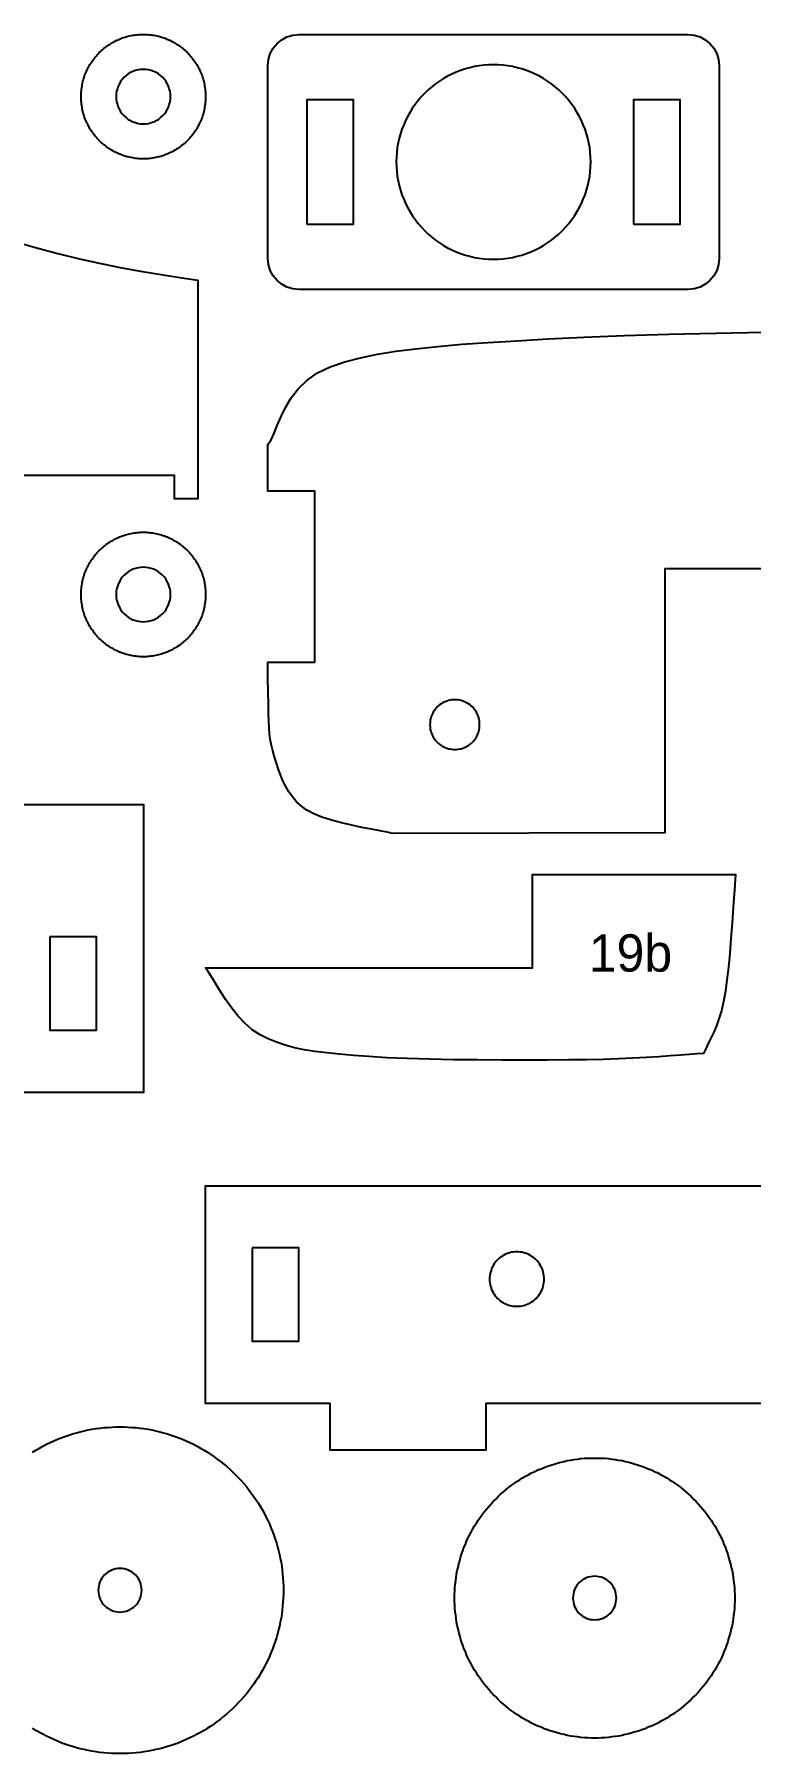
# Model space of a CAD drawing. Header units: metres. Extents: x 6 to 594, y 14 to 134.
# Drawn here: x 343 to 389, y 23.5 to 134 of the extents above; entities that cross this region are included whole.
import ezdxf
from ezdxf.enums import TextEntityAlignment as Align

# ---------------------------------------------------------------- set-up
doc = ezdxf.new("R2010")
doc.units = ezdxf.units.M
doc.layers.add('CORTAR', color=1, linetype='Continuous')
doc.layers.add('GRABAR', color=5, linetype='Continuous')

msp = doc.modelspace()

# ---------------------------------------------------------------- linework, layer by layer
at = {"layer": 'CORTAR'}
for points in [[(354, 129.9), (354, 129.8), (353.99, 129.71), (353.98, 129.61), (353.97, 129.51), (353.96, 129.41), (353.94, 129.32), (353.92, 129.22), (353.9, 129.12), (353.88, 129.03), (353.86, 128.93), (353.83, 128.84), (353.8, 128.75), (353.77, 128.65), (353.73, 128.56), (353.7, 128.47), (353.66, 128.38), (353.62, 128.29), (353.57, 128.2), (353.53, 128.11), (353.48, 128.03), (353.43, 127.94), (353.38, 127.86), (353.33, 127.78), (353.27, 127.7), (353.21, 127.62), (353.15, 127.54), (353.09, 127.46), (353.03, 127.39), (352.96, 127.31), (352.9, 127.24), (352.83, 127.17), (352.76, 127.1), (352.69, 127.04), (352.61, 126.97), (352.54, 126.91), (352.46, 126.85), (352.38, 126.79), (352.3, 126.73), (352.22, 126.67), (352.14, 126.62), (352.06, 126.57), (351.97, 126.52), (351.89, 126.47), (351.8, 126.43), (351.71, 126.38), (351.62, 126.34), (351.53, 126.3), (351.44, 126.27), (351.35, 126.23), (351.25, 126.2), (351.16, 126.17), (351.07, 126.14), (350.97, 126.12), (350.88, 126.1), (350.78, 126.08), (350.68, 126.06), (350.59, 126.04), (350.49, 126.03), (350.39, 126.02), (350.29, 126.01), (350.2, 126), (350.1, 126), (350, 126), (349.9, 126), (349.8, 126), (349.71, 126.01), (349.61, 126.02), (349.51, 126.03), (349.41, 126.04), (349.32, 126.06), (349.22, 126.08), (349.12, 126.1), (349.03, 126.12), (348.93, 126.14), (348.84, 126.17), (348.75, 126.2), (348.65, 126.23), (348.56, 126.27), (348.47, 126.3), (348.38, 126.34), (348.29, 126.38), (348.2, 126.43), (348.11, 126.47), (348.03, 126.52), (347.94, 126.57), (347.86, 126.62), (347.78, 126.67), (347.7, 126.73), (347.62, 126.79), (347.54, 126.85), (347.46, 126.91), (347.39, 126.97), (347.31, 127.04), (347.24, 127.1), (347.17, 127.17), (347.1, 127.24), (347.04, 127.31), (346.97, 127.39), (346.91, 127.46), (346.85, 127.54), (346.79, 127.62), (346.73, 127.7), (346.67, 127.78), (346.62, 127.86), (346.57, 127.94), (346.52, 128.03), (346.47, 128.11), (346.43, 128.2), (346.38, 128.29), (346.34, 128.38), (346.3, 128.47), (346.27, 128.56), (346.23, 128.65), (346.2, 128.75), (346.17, 128.84), (346.14, 128.93), (346.12, 129.03), (346.1, 129.12), (346.08, 129.22), (346.06, 129.32), (346.04, 129.41), (346.03, 129.51), (346.02, 129.61), (346.01, 129.71), (346, 129.8), (346, 129.9), (346, 130), (346, 130.1), (346, 130.2), (346.01, 130.29), (346.02, 130.39), (346.03, 130.49), (346.04, 130.59), (346.06, 130.68), (346.08, 130.78), (346.1, 130.88), (346.12, 130.97), (346.14, 131.07), (346.17, 131.16), (346.2, 131.25), (346.23, 131.35), (346.27, 131.44), (346.3, 131.53), (346.34, 131.62), (346.38, 131.71), (346.43, 131.8), (346.47, 131.89), (346.52, 131.97), (346.57, 132.06), (346.62, 132.14), (346.67, 132.22), (346.73, 132.3), (346.79, 132.38), (346.85, 132.46), (346.91, 132.54), (346.97, 132.61), (347.04, 132.69), (347.1, 132.76), (347.17, 132.83), (347.24, 132.9), (347.31, 132.96), (347.39, 133.03), (347.46, 133.09), (347.54, 133.15), (347.62, 133.21), (347.7, 133.27), (347.78, 133.33), (347.86, 133.38), (347.94, 133.43), (348.03, 133.48), (348.11, 133.53), (348.2, 133.57), (348.29, 133.62), (348.38, 133.66), (348.47, 133.7), (348.56, 133.73), (348.65, 133.77), (348.75, 133.8), (348.84, 133.83), (348.93, 133.86), (349.03, 133.88), (349.12, 133.9), (349.22, 133.92), (349.32, 133.94), (349.41, 133.96), (349.51, 133.97), (349.61, 133.98), (349.71, 133.99), (349.8, 134), (349.9, 134), (350, 134), (350.1, 134), (350.2, 134), (350.29, 133.99), (350.39, 133.98), (350.49, 133.97), (350.59, 133.96), (350.68, 133.94), (350.78, 133.92), (350.88, 133.9), (350.97, 133.88), (351.07, 133.86), (351.16, 133.83), (351.25, 133.8), (351.35, 133.77), (351.44, 133.73), (351.53, 133.7), (351.62, 133.66), (351.71, 133.62), (351.8, 133.57), (351.89, 133.53), (351.97, 133.48), (352.06, 133.43), (352.14, 133.38), (352.22, 133.33), (352.3, 133.27), (352.38, 133.21), (352.46, 133.15), (352.54, 133.09), (352.61, 133.03), (352.69, 132.96), (352.76, 132.9), (352.83, 132.83), (352.9, 132.76), (352.96, 132.69), (353.03, 132.61), (353.09, 132.54), (353.15, 132.46), (353.21, 132.38), (353.27, 132.3), (353.33, 132.22), (353.38, 132.14), (353.43, 132.06), (353.48, 131.97), (353.53, 131.89), (353.57, 131.8), (353.62, 131.71), (353.66, 131.62), (353.7, 131.53), (353.73, 131.44), (353.77, 131.35), (353.8, 131.25), (353.83, 131.16), (353.86, 131.07), (353.88, 130.97), (353.9, 130.88), (353.92, 130.78), (353.94, 130.68), (353.96, 130.59), (353.97, 130.49), (353.98, 130.39), (353.99, 130.29), (354, 130.2), (354, 130.1), (354, 130), (354, 129.9)], [(359.23, 117.75), (358.89, 117.94), (358.59, 118.19), (358.34, 118.49), (358.15, 118.83), (358.04, 119.21), (358, 119.6), (358, 132), (358.04, 132.39), (358.15, 132.77), (358.34, 133.11), (358.59, 133.41), (358.89, 133.66), (359.23, 133.85), (359.61, 133.96), (360, 134), (385, 134), (385.39, 133.96), (385.77, 133.85), (386.11, 133.66), (386.41, 133.41), (386.66, 133.11), (386.85, 132.77), (386.96, 132.39), (387, 132), (387, 119.6), (386.96, 119.21), (386.85, 118.83), (386.66, 118.49), (386.41, 118.19), (386.11, 117.94), (385.77, 117.75), (385.39, 117.64), (385, 117.6), (360, 117.6), (359.61, 117.64), (359.23, 117.75)], [(351.74, 130.17), (351.72, 130.34), (351.67, 130.51), (351.62, 130.67), (351.54, 130.82), (351.46, 130.97), (351.35, 131.11), (351.24, 131.24), (351.11, 131.35), (350.97, 131.46), (350.82, 131.54), (350.67, 131.62), (350.51, 131.67), (350.34, 131.72), (350.17, 131.74), (350, 131.75), (349.83, 131.74), (349.66, 131.72), (349.49, 131.67), (349.33, 131.62), (349.18, 131.54), (349.03, 131.46), (348.89, 131.35), (348.76, 131.24), (348.65, 131.11), (348.54, 130.97), (348.46, 130.82), (348.38, 130.67), (348.33, 130.51), (348.28, 130.34), (348.26, 130.17), (348.25, 130), (348.26, 129.83), (348.28, 129.66), (348.33, 129.49), (348.38, 129.33), (348.46, 129.18), (348.54, 129.03), (348.65, 128.89), (348.76, 128.76), (348.89, 128.65), (349.03, 128.54), (349.18, 128.46), (349.33, 128.38), (349.49, 128.33), (349.66, 128.28), (349.83, 128.26), (350, 128.25), (350.17, 128.26), (350.34, 128.28), (350.51, 128.33), (350.67, 128.38), (350.82, 128.46), (350.97, 128.54), (351.11, 128.65), (351.24, 128.76), (351.35, 128.89), (351.46, 129.03), (351.54, 129.18), (351.62, 129.33), (351.67, 129.49), (351.72, 129.66), (351.74, 129.83), (351.75, 130), (351.74, 130.17)], [(373.11, 119.58), (373.42, 119.62), (373.72, 119.67), (374.02, 119.74), (374.31, 119.82), (374.61, 119.92), (374.89, 120.03), (375.17, 120.15), (375.45, 120.29), (375.71, 120.44), (375.97, 120.6), (376.22, 120.78), (376.46, 120.97), (376.7, 121.17), (376.92, 121.38), (377.13, 121.6), (377.33, 121.84), (377.52, 122.08), (377.7, 122.33), (377.86, 122.59), (378.01, 122.85), (378.15, 123.13), (378.27, 123.41), (378.38, 123.69), (378.48, 123.99), (378.56, 124.28), (378.63, 124.58), (378.68, 124.88), (378.72, 125.19), (378.74, 125.49), (378.75, 125.8), (378.74, 126.11), (378.72, 126.41), (378.68, 126.72), (378.63, 127.02), (378.56, 127.32), (378.48, 127.61), (378.38, 127.91), (378.27, 128.19), (378.15, 128.47), (378.01, 128.75), (377.86, 129.01), (377.7, 129.27), (377.52, 129.52), (377.33, 129.76), (377.13, 130), (376.92, 130.22), (376.7, 130.43), (376.46, 130.63), (376.22, 130.82), (375.97, 131), (375.71, 131.16), (375.45, 131.31), (375.17, 131.45), (374.89, 131.57), (374.61, 131.68), (374.31, 131.78), (374.02, 131.86), (373.72, 131.93), (373.42, 131.98), (373.11, 132.02), (372.81, 132.04), (372.5, 132.05), (372.19, 132.04), (371.89, 132.02), (371.58, 131.98), (371.28, 131.93), (370.98, 131.86), (370.69, 131.78), (370.39, 131.68), (370.11, 131.57), (369.83, 131.45), (369.55, 131.31), (369.29, 131.16), (369.03, 131), (368.78, 130.82), (368.54, 130.63), (368.3, 130.43), (368.08, 130.22), (367.87, 130), (367.67, 129.76), (367.48, 129.52), (367.3, 129.27), (367.14, 129.01), (366.99, 128.75), (366.85, 128.47), (366.73, 128.19), (366.62, 127.91), (366.52, 127.61), (366.44, 127.32), (366.37, 127.02), (366.32, 126.72), (366.28, 126.41), (366.26, 126.11), (366.25, 125.8), (366.26, 125.49), (366.28, 125.19), (366.32, 124.88), (366.37, 124.58), (366.44, 124.28), (366.52, 123.99), (366.62, 123.69), (366.73, 123.41), (366.85, 123.13), (366.99, 122.85), (367.14, 122.59), (367.3, 122.33), (367.48, 122.08), (367.67, 121.84), (367.87, 121.6), (368.08, 121.38), (368.3, 121.17), (368.54, 120.97), (368.78, 120.78), (369.03, 120.6), (369.29, 120.44), (369.55, 120.29), (369.83, 120.15), (370.11, 120.03), (370.39, 119.92), (370.69, 119.82), (370.98, 119.74), (371.28, 119.67), (371.58, 119.62), (371.89, 119.58), (372.19, 119.56), (372.5, 119.55), (372.81, 119.56), (373.11, 119.58)], [(360.5, 121.8), (363.5, 121.8), (363.5, 129.8), (360.5, 129.8), (360.5, 121.8)], [(381.5, 121.8), (384.5, 121.8), (384.5, 129.8), (381.5, 129.8), (381.5, 121.8)], [(354, 97.9), (354, 97.8), (353.99, 97.71), (353.98, 97.61), (353.97, 97.51), (353.96, 97.41), (353.94, 97.32), (353.92, 97.22), (353.9, 97.12), (353.88, 97.03), (353.86, 96.93), (353.83, 96.84), (353.8, 96.75), (353.77, 96.65), (353.73, 96.56), (353.7, 96.47), (353.66, 96.38), (353.62, 96.29), (353.57, 96.2), (353.53, 96.11), (353.48, 96.03), (353.43, 95.94), (353.38, 95.86), (353.33, 95.78), (353.27, 95.7), (353.21, 95.62), (353.15, 95.54), (353.09, 95.46), (353.03, 95.39), (352.96, 95.31), (352.9, 95.24), (352.83, 95.17), (352.76, 95.1), (352.69, 95.04), (352.61, 94.97), (352.54, 94.91), (352.46, 94.85), (352.38, 94.79), (352.3, 94.73), (352.22, 94.67), (352.14, 94.62), (352.06, 94.57), (351.97, 94.52), (351.89, 94.47), (351.8, 94.43), (351.71, 94.38), (351.62, 94.34), (351.53, 94.3), (351.44, 94.27), (351.35, 94.23), (351.25, 94.2), (351.16, 94.17), (351.07, 94.14), (350.97, 94.12), (350.88, 94.1), (350.78, 94.08), (350.68, 94.06), (350.59, 94.04), (350.49, 94.03), (350.39, 94.02), (350.29, 94.01), (350.2, 94), (350.1, 94), (350, 94), (349.9, 94), (349.8, 94), (349.71, 94.01), (349.61, 94.02), (349.51, 94.03), (349.41, 94.04), (349.32, 94.06), (349.22, 94.08), (349.12, 94.1), (349.03, 94.12), (348.93, 94.14), (348.84, 94.17), (348.75, 94.2), (348.65, 94.23), (348.56, 94.27), (348.47, 94.3), (348.38, 94.34), (348.29, 94.38), (348.2, 94.43), (348.11, 94.47), (348.03, 94.52), (347.94, 94.57), (347.86, 94.62), (347.78, 94.67), (347.7, 94.73), (347.62, 94.79), (347.54, 94.85), (347.46, 94.91), (347.39, 94.97), (347.31, 95.04), (347.24, 95.1), (347.17, 95.17), (347.1, 95.24), (347.04, 95.31), (346.97, 95.39), (346.91, 95.46), (346.85, 95.54), (346.79, 95.62), (346.73, 95.7), (346.67, 95.78), (346.62, 95.86), (346.57, 95.94), (346.52, 96.03), (346.47, 96.11), (346.43, 96.2), (346.38, 96.29), (346.34, 96.38), (346.3, 96.47), (346.27, 96.56), (346.23, 96.65), (346.2, 96.75), (346.17, 96.84), (346.14, 96.93), (346.12, 97.03), (346.1, 97.12), (346.08, 97.22), (346.06, 97.32), (346.04, 97.41), (346.03, 97.51), (346.02, 97.61), (346.01, 97.71), (346, 97.8), (346, 97.9), (346, 98), (346, 98.1), (346, 98.2), (346.01, 98.29), (346.02, 98.39), (346.03, 98.49), (346.04, 98.59), (346.06, 98.68), (346.08, 98.78), (346.1, 98.88), (346.12, 98.97), (346.14, 99.07), (346.17, 99.16), (346.2, 99.25), (346.23, 99.35), (346.27, 99.44), (346.3, 99.53), (346.34, 99.62), (346.38, 99.71), (346.43, 99.8), (346.47, 99.89), (346.52, 99.97), (346.57, 100.06), (346.62, 100.14), (346.67, 100.22), (346.73, 100.3), (346.79, 100.38), (346.85, 100.46), (346.91, 100.54), (346.97, 100.61), (347.04, 100.69), (347.1, 100.76), (347.17, 100.83), (347.24, 100.9), (347.31, 100.96), (347.39, 101.03), (347.46, 101.09), (347.54, 101.15), (347.62, 101.21), (347.7, 101.27), (347.78, 101.33), (347.86, 101.38), (347.94, 101.43), (348.03, 101.48), (348.11, 101.53), (348.2, 101.57), (348.29, 101.62), (348.38, 101.66), (348.47, 101.7), (348.56, 101.73), (348.65, 101.77), (348.75, 101.8), (348.84, 101.83), (348.93, 101.86), (349.03, 101.88), (349.12, 101.9), (349.22, 101.92), (349.32, 101.94), (349.41, 101.96), (349.51, 101.97), (349.61, 101.98), (349.71, 101.99), (349.8, 102), (349.9, 102), (350, 102), (350.1, 102), (350.2, 102), (350.29, 101.99), (350.39, 101.98), (350.49, 101.97), (350.59, 101.96), (350.68, 101.94), (350.78, 101.92), (350.88, 101.9), (350.97, 101.88), (351.07, 101.86), (351.16, 101.83), (351.25, 101.8), (351.35, 101.77), (351.44, 101.73), (351.53, 101.7), (351.62, 101.66), (351.71, 101.62), (351.8, 101.57), (351.89, 101.53), (351.97, 101.48), (352.06, 101.43), (352.14, 101.38), (352.22, 101.33), (352.3, 101.27), (352.38, 101.21), (352.46, 101.15), (352.54, 101.09), (352.61, 101.03), (352.69, 100.96), (352.76, 100.9), (352.83, 100.83), (352.9, 100.76), (352.96, 100.69), (353.03, 100.61), (353.09, 100.54), (353.15, 100.46), (353.21, 100.38), (353.27, 100.3), (353.33, 100.22), (353.38, 100.14), (353.43, 100.06), (353.48, 99.97), (353.53, 99.89), (353.57, 99.8), (353.62, 99.71), (353.66, 99.62), (353.7, 99.53), (353.73, 99.44), (353.77, 99.35), (353.8, 99.25), (353.83, 99.16), (353.86, 99.07), (353.88, 98.97), (353.9, 98.88), (353.92, 98.78), (353.94, 98.68), (353.96, 98.59), (353.97, 98.49), (353.98, 98.39), (353.99, 98.29), (354, 98.2), (354, 98.1), (354, 98), (354, 97.9)], [(351.74, 98.17), (351.72, 98.34), (351.67, 98.51), (351.62, 98.67), (351.54, 98.82), (351.46, 98.97), (351.35, 99.11), (351.24, 99.24), (351.11, 99.35), (350.97, 99.46), (350.82, 99.54), (350.67, 99.62), (350.51, 99.67), (350.34, 99.72), (350.17, 99.74), (350, 99.75), (349.83, 99.74), (349.66, 99.72), (349.49, 99.67), (349.33, 99.62), (349.18, 99.54), (349.03, 99.46), (348.89, 99.35), (348.76, 99.24), (348.65, 99.11), (348.54, 98.97), (348.46, 98.82), (348.38, 98.67), (348.33, 98.51), (348.28, 98.34), (348.26, 98.17), (348.25, 98), (348.26, 97.83), (348.28, 97.66), (348.33, 97.49), (348.38, 97.33), (348.46, 97.18), (348.54, 97.03), (348.65, 96.89), (348.76, 96.76), (348.89, 96.65), (349.03, 96.54), (349.18, 96.46), (349.33, 96.38), (349.49, 96.33), (349.66, 96.28), (349.83, 96.26), (350, 96.25), (350.17, 96.26), (350.34, 96.28), (350.51, 96.33), (350.67, 96.38), (350.82, 96.46), (350.97, 96.54), (351.11, 96.65), (351.24, 96.76), (351.35, 96.89), (351.46, 97.03), (351.54, 97.18), (351.62, 97.33), (351.67, 97.49), (351.72, 97.66), (351.74, 97.83), (351.75, 98), (351.74, 98.17)], [(371.56, 90.05), (371.53, 90.15), (371.49, 90.25), (371.45, 90.34), (371.4, 90.44), (371.34, 90.52), (371.28, 90.61), (371.22, 90.69), (371.15, 90.77), (371.07, 90.84), (370.99, 90.9), (370.9, 90.97), (370.81, 91.02), (370.72, 91.07), (370.63, 91.11), (370.53, 91.15), (370.43, 91.18), (370.33, 91.2), (370.22, 91.22), (370.12, 91.23), (370.01, 91.24), (369.91, 91.23), (369.81, 91.22), (369.7, 91.2), (369.6, 91.18), (369.5, 91.15), (369.4, 91.11), (369.31, 91.07), (369.21, 91.02), (369.13, 90.97), (369.04, 90.9), (368.96, 90.84), (368.88, 90.77), (368.81, 90.69), (368.74, 90.61), (368.68, 90.52), (368.63, 90.44), (368.58, 90.34), (368.54, 90.25), (368.5, 90.15), (368.47, 90.05), (368.44, 89.95), (368.43, 89.84), (368.42, 89.74), (368.41, 89.64), (368.42, 89.53), (368.43, 89.43), (368.44, 89.32), (368.47, 89.22), (368.5, 89.12), (368.54, 89.02), (368.58, 88.93), (368.63, 88.84), (368.68, 88.75), (368.74, 88.66), (368.81, 88.58), (368.88, 88.5), (368.96, 88.43), (369.04, 88.37), (369.13, 88.3), (369.21, 88.25), (369.31, 88.2), (369.4, 88.16), (369.5, 88.12), (369.6, 88.09), (369.7, 88.07), (369.81, 88.05), (369.91, 88.04), (370.01, 88.04), (370.12, 88.04), (370.22, 88.05), (370.33, 88.07), (370.43, 88.09), (370.53, 88.12), (370.63, 88.16), (370.72, 88.2), (370.81, 88.25), (370.9, 88.3), (370.99, 88.37), (371.07, 88.43), (371.15, 88.5), (371.22, 88.58), (371.28, 88.66), (371.34, 88.75), (371.4, 88.84), (371.45, 88.93), (371.49, 89.02), (371.53, 89.12), (371.56, 89.22), (371.58, 89.32), (371.6, 89.43), (371.61, 89.53), (371.61, 89.64), (371.61, 89.74), (371.6, 89.84), (371.58, 89.95), (371.56, 90.05)], [(387.68, 74.93), (387.6, 74.05), (387.5, 73.24), (387.4, 72.5), (387.28, 71.84), (387.14, 71.25), (386.98, 70.73), (386.82, 70.28), (386.65, 69.88), (386.49, 69.52), (386.34, 69.22), (386.2, 68.95), (386.09, 68.71), (386, 68.5), (385.58, 68.47), (385.08, 68.44), (384.51, 68.39), (383.85, 68.34), (383.12, 68.29), (382.33, 68.24), (381.46, 68.19), (380.54, 68.15), (379.55, 68.12), (378.5, 68.1), (377.33, 68.09), (376, 68.08), (374.56, 68.08), (373.03, 68.08), (371.47, 68.09), (369.91, 68.1), (368.39, 68.13), (366.96, 68.17), (365.65, 68.23), (364.5, 68.3), (363.5, 68.38), (362.6, 68.46), (361.78, 68.54), (361.03, 68.63), (360.34, 68.74), (359.71, 68.87), (359.12, 69.03), (358.56, 69.22), (358.03, 69.44), (357.5, 69.7), (356.99, 70.03), (356.52, 70.44), (356.08, 70.91), (355.68, 71.42), (355.31, 71.94), (354.98, 72.45), (354.68, 72.93), (354.42, 73.37), (354.19, 73.73), (354, 74), (375, 74), (375, 80), (388.04, 80), (387.98, 79.02), (387.91, 77.92), (387.84, 76.88), (387.76, 75.88), (387.68, 74.93)], [(344, 76), (344, 70), (347, 70), (347, 76), (344, 76)], [(357, 56), (357, 50), (360, 50), (360, 56), (357, 56)], [(375.74, 54.23), (375.72, 54.34), (375.69, 54.45), (375.66, 54.56), (375.62, 54.67), (375.57, 54.77), (375.52, 54.88), (375.46, 54.97), (375.39, 55.07), (375.32, 55.15), (375.24, 55.24), (375.15, 55.32), (375.07, 55.39), (374.97, 55.46), (374.88, 55.52), (374.77, 55.57), (374.67, 55.62), (374.56, 55.66), (374.45, 55.69), (374.34, 55.72), (374.23, 55.74), (374.11, 55.75), (374, 55.75), (373.89, 55.75), (373.77, 55.74), (373.66, 55.72), (373.55, 55.69), (373.44, 55.66), (373.33, 55.62), (373.23, 55.57), (373.12, 55.52), (373.03, 55.46), (372.93, 55.39), (372.85, 55.32), (372.76, 55.24), (372.68, 55.15), (372.61, 55.07), (372.54, 54.97), (372.48, 54.88), (372.43, 54.77), (372.38, 54.67), (372.34, 54.56), (372.31, 54.45), (372.28, 54.34), (372.26, 54.23), (372.25, 54.11), (372.25, 54), (372.25, 53.89), (372.26, 53.77), (372.28, 53.66), (372.31, 53.55), (372.34, 53.44), (372.38, 53.33), (372.43, 53.23), (372.48, 53.12), (372.54, 53.03), (372.61, 52.93), (372.68, 52.85), (372.76, 52.76), (372.85, 52.68), (372.93, 52.61), (373.03, 52.54), (373.12, 52.48), (373.23, 52.43), (373.33, 52.38), (373.44, 52.34), (373.55, 52.31), (373.66, 52.28), (373.77, 52.26), (373.89, 52.25), (374, 52.25), (374.11, 52.25), (374.23, 52.26), (374.34, 52.28), (374.45, 52.31), (374.56, 52.34), (374.67, 52.38), (374.77, 52.43), (374.88, 52.48), (374.97, 52.54), (375.07, 52.61), (375.15, 52.68), (375.24, 52.76), (375.32, 52.85), (375.39, 52.93), (375.46, 53.03), (375.52, 53.12), (375.57, 53.23), (375.62, 53.33), (375.66, 53.44), (375.69, 53.55), (375.72, 53.66), (375.74, 53.77), (375.75, 53.89), (375.75, 54), (375.75, 54.11), (375.74, 54.23)], [(388, 33.28), (387.99, 33.06), (387.98, 32.84), (387.96, 32.62), (387.93, 32.4), (387.9, 32.18), (387.87, 31.96), (387.83, 31.74), (387.78, 31.53), (387.73, 31.31), (387.67, 31.1), (387.61, 30.89), (387.55, 30.68), (387.47, 30.47), (387.4, 30.26), (387.31, 30.06), (387.23, 29.85), (387.14, 29.65), (387.04, 29.45), (386.94, 29.26), (386.83, 29.06), (386.72, 28.87), (386.6, 28.69), (386.48, 28.5), (386.36, 28.32), (386.23, 28.14), (386.1, 27.96), (385.96, 27.79), (385.81, 27.62), (385.67, 27.46), (385.52, 27.29), (385.36, 27.14), (385.21, 26.98), (385.04, 26.83), (384.88, 26.69), (384.71, 26.54), (384.54, 26.4), (384.36, 26.27), (384.18, 26.14), (384, 26.02), (383.81, 25.9), (383.63, 25.78), (383.44, 25.67), (383.24, 25.56), (383.05, 25.46), (382.85, 25.36), (382.65, 25.27), (382.44, 25.19), (382.24, 25.1), (382.03, 25.03), (381.82, 24.95), (381.61, 24.89), (381.4, 24.83), (381.19, 24.77), (380.97, 24.72), (380.76, 24.67), (380.54, 24.63), (380.32, 24.6), (380.1, 24.57), (379.88, 24.54), (379.66, 24.52), (379.44, 24.51), (379.22, 24.5), (379, 24.5), (378.78, 24.5), (378.56, 24.51), (378.34, 24.52), (378.12, 24.54), (377.9, 24.57), (377.68, 24.6), (377.46, 24.63), (377.24, 24.67), (377.03, 24.72), (376.81, 24.77), (376.6, 24.83), (376.39, 24.89), (376.18, 24.95), (375.97, 25.03), (375.76, 25.1), (375.56, 25.19), (375.35, 25.27), (375.15, 25.36), (374.95, 25.46), (374.76, 25.56), (374.56, 25.67), (374.37, 25.78), (374.19, 25.9), (374, 26.02), (373.82, 26.14), (373.64, 26.27), (373.46, 26.4), (373.29, 26.54), (373.12, 26.69), (372.96, 26.83), (372.79, 26.98), (372.64, 27.14), (372.48, 27.29), (372.33, 27.46), (372.19, 27.62), (372.04, 27.79), (371.9, 27.96), (371.77, 28.14), (371.64, 28.32), (371.52, 28.5), (371.4, 28.69), (371.28, 28.87), (371.17, 29.06), (371.06, 29.26), (370.96, 29.45), (370.86, 29.65), (370.77, 29.85), (370.69, 30.06), (370.6, 30.26), (370.53, 30.47), (370.45, 30.68), (370.39, 30.89), (370.33, 31.1), (370.27, 31.31), (370.22, 31.53), (370.17, 31.74), (370.13, 31.96), (370.1, 32.18), (370.07, 32.4), (370.04, 32.62), (370.02, 32.84), (370.01, 33.06), (370, 33.28), (370, 33.5), (370, 33.72), (370.01, 33.94), (370.02, 34.16), (370.04, 34.38), (370.07, 34.6), (370.1, 34.82), (370.13, 35.04), (370.17, 35.26), (370.22, 35.47), (370.27, 35.69), (370.33, 35.9), (370.39, 36.11), (370.45, 36.32), (370.53, 36.53), (370.6, 36.74), (370.69, 36.94), (370.77, 37.15), (370.86, 37.35), (370.96, 37.55), (371.06, 37.74), (371.17, 37.94), (371.28, 38.13), (371.4, 38.31), (371.52, 38.5), (371.64, 38.68), (371.77, 38.86), (371.9, 39.04), (372.04, 39.21), (372.19, 39.38), (372.33, 39.54), (372.48, 39.71), (372.64, 39.86), (372.79, 40.02), (372.96, 40.17), (373.12, 40.31), (373.29, 40.46), (373.46, 40.6), (373.64, 40.73), (373.82, 40.86), (374, 40.98), (374.19, 41.1), (374.37, 41.22), (374.56, 41.33), (374.76, 41.44), (374.95, 41.54), (375.15, 41.64), (375.35, 41.73), (375.56, 41.81), (375.76, 41.9), (375.97, 41.97), (376.18, 42.05), (376.39, 42.11), (376.6, 42.17), (376.81, 42.23), (377.03, 42.28), (377.24, 42.33), (377.46, 42.37), (377.68, 42.4), (377.9, 42.43), (378.12, 42.46), (378.34, 42.48), (378.56, 42.49), (378.78, 42.5), (379, 42.5), (379.22, 42.5), (379.44, 42.49), (379.66, 42.48), (379.88, 42.46), (380.1, 42.43), (380.32, 42.4), (380.54, 42.37), (380.76, 42.33), (380.97, 42.28), (381.19, 42.23), (381.4, 42.17), (381.61, 42.11), (381.82, 42.05), (382.03, 41.97), (382.24, 41.9), (382.44, 41.81), (382.65, 41.73), (382.85, 41.64), (383.05, 41.54), (383.24, 41.44), (383.44, 41.33), (383.63, 41.22), (383.81, 41.1), (384, 40.98), (384.18, 40.86), (384.36, 40.73), (384.54, 40.6), (384.71, 40.46), (384.88, 40.31), (385.04, 40.17), (385.21, 40.02), (385.36, 39.86), (385.52, 39.71), (385.67, 39.54), (385.81, 39.38), (385.96, 39.21), (386.1, 39.04), (386.23, 38.86), (386.36, 38.68), (386.48, 38.5), (386.6, 38.31), (386.72, 38.13), (386.83, 37.94), (386.94, 37.74), (387.04, 37.55), (387.14, 37.35), (387.23, 37.15), (387.31, 36.94), (387.4, 36.74), (387.47, 36.53), (387.55, 36.32), (387.61, 36.11), (387.67, 35.9), (387.73, 35.69), (387.78, 35.47), (387.83, 35.26), (387.87, 35.04), (387.9, 34.82), (387.93, 34.6), (387.96, 34.38), (387.98, 34.16), (387.99, 33.94), (388, 33.72), (388, 33.5), (388, 33.28)], [(349.89, 34.14), (349.87, 34.27), (349.84, 34.41), (349.79, 34.54), (349.73, 34.66), (349.66, 34.78), (349.58, 34.89), (349.49, 34.99), (349.39, 35.08), (349.28, 35.16), (349.16, 35.23), (349.04, 35.29), (348.91, 35.34), (348.77, 35.37), (348.64, 35.39), (348.5, 35.4), (348.36, 35.39), (348.23, 35.37), (348.09, 35.34), (347.96, 35.29), (347.84, 35.23), (347.72, 35.16), (347.61, 35.08), (347.51, 34.99), (347.42, 34.89), (347.34, 34.78), (347.27, 34.66), (347.21, 34.54), (347.16, 34.41), (347.13, 34.27), (347.11, 34.14), (347.1, 34), (347.11, 33.86), (347.13, 33.73), (347.16, 33.59), (347.21, 33.46), (347.27, 33.34), (347.34, 33.22), (347.42, 33.11), (347.51, 33.01), (347.61, 32.92), (347.72, 32.84), (347.84, 32.77), (347.96, 32.71), (348.09, 32.66), (348.23, 32.63), (348.36, 32.61), (348.5, 32.6), (348.64, 32.61), (348.77, 32.63), (348.91, 32.66), (349.04, 32.71), (349.16, 32.77), (349.28, 32.84), (349.39, 32.92), (349.49, 33.01), (349.58, 33.11), (349.66, 33.22), (349.73, 33.34), (349.79, 33.46), (349.84, 33.59), (349.87, 33.73), (349.89, 33.86), (349.9, 34), (349.89, 34.14)], [(380.39, 33.64), (380.37, 33.77), (380.34, 33.91), (380.29, 34.04), (380.23, 34.16), (380.16, 34.28), (380.08, 34.39), (379.99, 34.49), (379.89, 34.58), (379.78, 34.66), (379.66, 34.73), (379.54, 34.79), (379.41, 34.84), (379.27, 34.87), (379.14, 34.89), (379, 34.9), (378.86, 34.89), (378.73, 34.87), (378.59, 34.84), (378.46, 34.79), (378.34, 34.73), (378.22, 34.66), (378.11, 34.58), (378.01, 34.49), (377.92, 34.39), (377.84, 34.28), (377.77, 34.16), (377.71, 34.04), (377.66, 33.91), (377.63, 33.77), (377.61, 33.64), (377.6, 33.5), (377.61, 33.36), (377.63, 33.23), (377.66, 33.09), (377.71, 32.96), (377.77, 32.84), (377.84, 32.72), (377.92, 32.61), (378.01, 32.51), (378.11, 32.42), (378.22, 32.34), (378.34, 32.27), (378.46, 32.21), (378.59, 32.16), (378.73, 32.13), (378.86, 32.11), (379, 32.1), (379.14, 32.11), (379.27, 32.13), (379.41, 32.16), (379.54, 32.21), (379.66, 32.27), (379.78, 32.34), (379.89, 32.42), (379.99, 32.51), (380.08, 32.61), (380.16, 32.72), (380.23, 32.84), (380.29, 32.96), (380.34, 33.09), (380.37, 33.23), (380.39, 33.36), (380.4, 33.5), (380.39, 33.64)]]:
    msp.add_lwpolyline(points, close=True, dxfattribs=at)
for points in [[(341.58, 120.74), (343.07, 120.3), (344.51, 119.92), (345.9, 119.58), (347.26, 119.27), (348.61, 119), (349.94, 118.76), (351.28, 118.54), (352.63, 118.33), (353.51, 118.21), (353.51, 104.14), (352.01, 104.14), (352.01, 105.64), (324.01, 105.64)], [(420.01, 99.64), (383.51, 99.64), (383.51, 82.68), (366.01, 82.64), (365.67, 82.72), (365.21, 82.81), (364.66, 82.91), (364.05, 83.03), (363.4, 83.17), (362.73, 83.32), (362.09, 83.49), (361.48, 83.68), (360.95, 83.9), (360.51, 84.14), (360.16, 84.4), (359.85, 84.68), (359.58, 84.99), (359.35, 85.32), (359.15, 85.67), (358.97, 86.03), (358.81, 86.41), (358.67, 86.81), (358.54, 87.22), (358.41, 87.64), (358.3, 88.03), (358.22, 88.38), (358.16, 88.71), (358.11, 89.05), (358.08, 89.42), (358.06, 89.84), (358.05, 90.35), (358.04, 90.97), (358.03, 91.72), (358.01, 92.64), (358, 93.64), (361.01, 93.64), (361.01, 104.64), (358, 104.64), (358.01, 105.44), (358.01, 106.7), (358.01, 107.64), (358.21, 107.95), (358.4, 108.37), (358.6, 108.87), (358.85, 109.43), (359.14, 110.02), (359.5, 110.63), (359.95, 111.21), (359.95, 111.21), (360.51, 111.76), (361.19, 112.24), (362.01, 112.64), (362.95, 112.95), (363.95, 113.22), (365.04, 113.45), (366.22, 113.64), (367.51, 113.8), (368.93, 113.95), (370.47, 114.08), (372.16, 114.2), (374, 114.31), (376.01, 114.44), (378.3, 114.55), (380.91, 114.65), (383.76, 114.73), (386.78, 114.8), (389.89, 114.87)], [(218, 84.5), (298, 84.5), (298, 86), (298, 86), (326, 86), (326, 84.5), (350, 84.5), (350, 66), (332, 66), (332, 63), (318, 63), (318, 66), (298, 66), (256, 66)], [(390, 46), (372, 46), (372, 43), (362, 43), (362, 46), (354, 46), (354, 60), (390, 60)], [(342.88, 42.87), (343.1, 43.01), (343.32, 43.14), (343.55, 43.26), (343.78, 43.38), (344.01, 43.49), (344.24, 43.6), (344.48, 43.7), (344.72, 43.8), (344.96, 43.89), (345.21, 43.97), (345.45, 44.05), (345.7, 44.12), (345.95, 44.19), (346.2, 44.24), (346.45, 44.3), (346.7, 44.35), (346.96, 44.39), (347.21, 44.42), (347.47, 44.45), (347.73, 44.47), (347.98, 44.49), (348.24, 44.5), (348.5, 44.5), (348.76, 44.5), (349.02, 44.49), (349.27, 44.47), (349.53, 44.45), (349.79, 44.42), (350.04, 44.39), (350.3, 44.35), (350.55, 44.3), (350.8, 44.24), (351.05, 44.19), (351.3, 44.12), (351.55, 44.05), (351.79, 43.97), (352.04, 43.89), (352.28, 43.8), (352.52, 43.7), (352.76, 43.6), (352.99, 43.49), (353.22, 43.38), (353.45, 43.26), (353.68, 43.14), (353.9, 43.01), (354.12, 42.87), (354.33, 42.73), (354.55, 42.58), (354.75, 42.43), (354.96, 42.28), (355.16, 42.12), (355.36, 41.95), (355.55, 41.78), (355.74, 41.6), (355.92, 41.42), (356.1, 41.24), (356.28, 41.05), (356.45, 40.86), (356.62, 40.66), (356.78, 40.46), (356.93, 40.25), (357.08, 40.05), (357.23, 39.83), (357.37, 39.62), (357.51, 39.4), (357.64, 39.18), (357.76, 38.95), (357.88, 38.72), (357.99, 38.49), (358.1, 38.26), (358.2, 38.02), (358.3, 37.78), (358.39, 37.54), (358.47, 37.29), (358.55, 37.05), (358.62, 36.8), (358.69, 36.55), (358.74, 36.3), (358.8, 36.05), (358.85, 35.8), (358.89, 35.54), (358.92, 35.29), (358.95, 35.03), (358.97, 34.77), (358.99, 34.52), (359, 34.26), (359, 34), (359, 33.74), (359, 33.74), (358.99, 33.48), (358.97, 33.23), (358.95, 32.97), (358.92, 32.71), (358.89, 32.46), (358.85, 32.2), (358.8, 31.95), (358.74, 31.7), (358.69, 31.45), (358.62, 31.2), (358.55, 30.95), (358.47, 30.71), (358.39, 30.46), (358.3, 30.22), (358.2, 29.98), (358.1, 29.74), (357.99, 29.51), (357.88, 29.28), (357.76, 29.05), (357.64, 28.82), (357.51, 28.6), (357.37, 28.38), (357.23, 28.17), (357.08, 27.95), (356.93, 27.75), (356.78, 27.54), (356.62, 27.34), (356.45, 27.14), (356.28, 26.95), (356.1, 26.76), (355.92, 26.58), (355.74, 26.4), (355.55, 26.22), (355.36, 26.05), (355.16, 25.88), (354.96, 25.72), (354.75, 25.57), (354.55, 25.42), (354.33, 25.27), (354.12, 25.13), (353.9, 24.99), (353.68, 24.86), (353.45, 24.74), (353.22, 24.62), (352.99, 24.51), (352.76, 24.4), (352.52, 24.3), (352.28, 24.2), (352.04, 24.11), (351.79, 24.03), (351.55, 23.95), (351.3, 23.88), (351.05, 23.81), (350.8, 23.76), (350.55, 23.7), (350.3, 23.65), (350.04, 23.61), (349.79, 23.58), (349.53, 23.55), (349.27, 23.53), (349.02, 23.51), (348.76, 23.5), (348.5, 23.5), (348.24, 23.5), (347.98, 23.51), (347.73, 23.53), (347.47, 23.55), (347.21, 23.58), (346.96, 23.61), (346.7, 23.65), (346.45, 23.7), (346.2, 23.76), (345.95, 23.81), (345.7, 23.88), (345.45, 23.95), (345.21, 24.03), (344.96, 24.11), (344.72, 24.2), (344.48, 24.3), (344.24, 24.4), (344.01, 24.51), (343.78, 24.62), (343.55, 24.74), (343.32, 24.86), (343.1, 24.99), (342.88, 25.13)]]:
    msp.add_lwpolyline(points, dxfattribs=at)

# ---------------------------------------------------------------- texts
at = {"layer": 'GRABAR'}
msp.add_text('19b', height=2.4, dxfattribs=at).set_placement((381.3, 73.04), align=Align.BOTTOM_CENTER)

doc.saveas('drawing.dxf')
